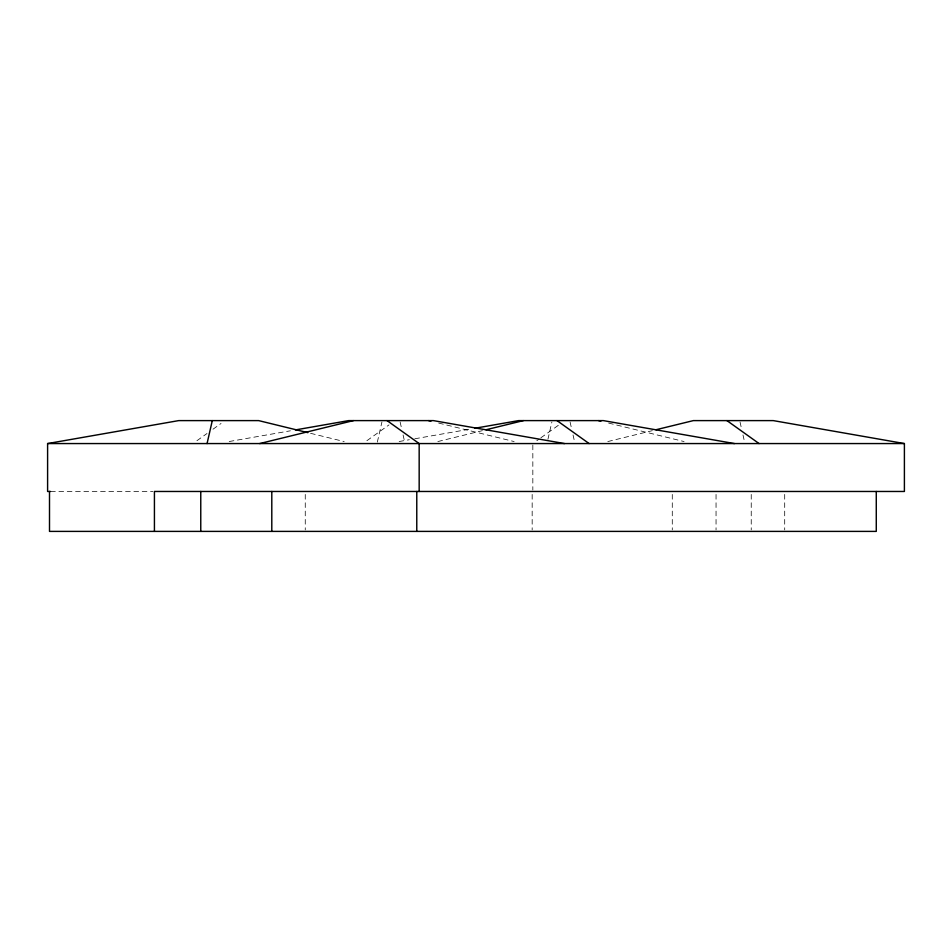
<?xml version="1.0" encoding="UTF-8"?>
<svg xmlns="http://www.w3.org/2000/svg" width="952" height="952" viewBox="0 0 952 952"><rect width="100%" height="100%" fill="white"/><g stroke="black" fill="none" stroke-linecap="round" stroke-linejoin="round"><path stroke-width="0.71" stroke-dasharray="4.76 3.57" d="M377.337 442.121L381.919 422.033M547.935 439.253L551.874 422.033M196.945 440.693L206.989 433.517M213.01 429.209L221.042 423.473M366.901 440.693L388.987 424.901M536.845 440.693L538.856 439.253M540.867 437.813L558.931 424.901M437.86 441.549L482.402 430.649M607.816 441.549L652.346 430.649M229.206 441.514L290.396 430.804M399.15 441.514L409.348 439.729M414.81 438.777L470.55 429.019M50.563 491.47L152.951 491.47M608.625 423.069L684.083 441.549M438.682 423.069L514.139 441.549M310.566 433.315L344.184 441.549M740.025 422.033L741.334 427.769M742.976 434.945L744.619 442.121M570.081 422.033L571.39 427.769M573.033 434.945L574.663 442.121M400.126 422.033L401.435 427.769M403.077 434.945L404.719 442.121M784.698 494.433L784.698 529.919M751.235 494.433L751.235 529.919M716.047 494.433L716.047 529.919M672.279 494.433L672.279 529.919M532.834 445.012L532.834 490.018M532.168 494.433L532.168 529.919M305.259 494.433L305.259 529.919"/><path stroke-width="1.43" d="M207.06 443.561L212.296 420.605M259.706 443.561L353.466 420.605M485.913 429.78L523.422 420.605M655.857 429.78L693.365 420.605L773.274 420.605L904.4 443.561L904.4 491.47L154.426 491.47L154.426 531.394M50.563 491.47L47.6 491.47L47.6 443.561L178.726 420.605L258.635 420.605L307.853 432.648M295.406 429.923L348.67 420.605L433.374 420.605L564.5 443.561M474.917 428.257L518.626 420.605L603.33 420.605L734.456 443.561M47.6 443.561L904.4 443.561M598.534 420.605L600.879 421.177M428.578 420.605L430.923 421.177M726.935 420.605L759.065 443.561M556.991 420.605L589.121 443.561M387.036 420.605L419.166 443.561L419.166 491.47M876.268 491.47L876.268 531.394L49.504 531.394L49.504 491.47M416.774 491.47L416.774 531.394M271.796 491.47L271.796 531.394M200.765 491.47L200.765 531.394"/></g></svg>
